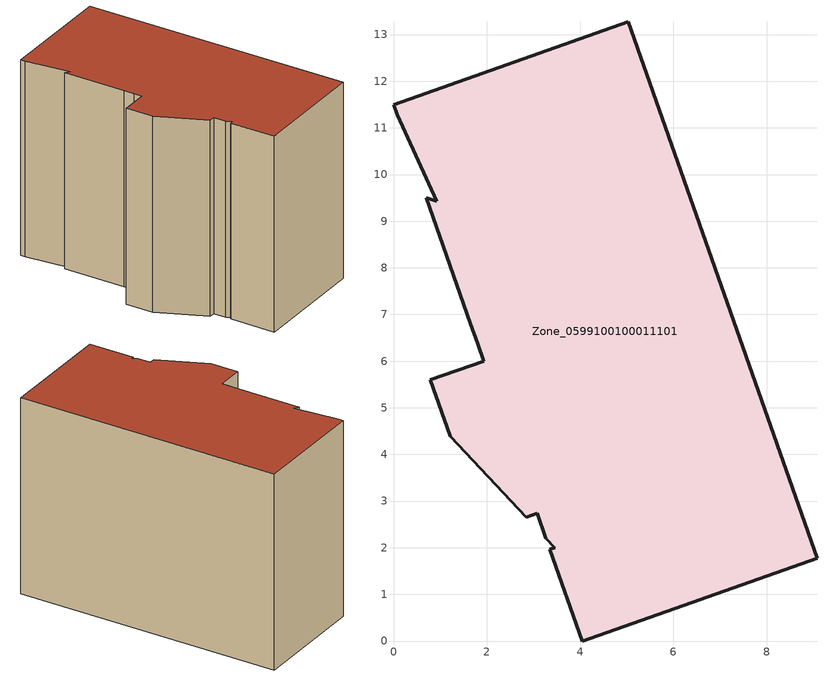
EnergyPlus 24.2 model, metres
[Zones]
Zone_0599100100011101
 floor ground (C_G): 0.93,9.43 0.08,11.28 0,11.5 5.03,13.27 9.08,1.77 4.04,0 3.35,1.97 3.46,2 3.27,2.2 3.08,2.74 2.84,2.66 1.22,4.39 0.79,5.6 1.93,6 1.8,6.37 1.65,6.81 0.7,9.5 z0
 wall outside (C_F): 0,11.5 0.08,11.28 0.93,9.43 0.7,9.5 1.65,6.81 1.8,6.37 1.93,6 0.79,5.6 1.22,4.39 2.84,2.66 3.08,2.74 3.27,2.2 3.46,2 3.35,1.97 4.04,0 9.08,1.77 5.03,13.27 0,11.5 z0:9.13
 roof outside (C_R): 0.08,11.28 0.93,9.43 0.7,9.5 1.65,6.81 1.8,6.37 1.93,6 0.79,5.6 1.22,4.39 2.84,2.66 3.08,2.74 3.27,2.2 3.46,2 3.35,1.97 4.04,0 9.08,1.77 5.03,13.27 0,11.5 z9.13
[BUILDING]
Pand.0599100100011101: North Axis=0; Terrain=City; Loads Convergence Tolerance Value=0.04; Temperature Convergence Tolerance Value=0.4; Solar Distribution=FullExterior; Maximum Number of Warmup Days=25; Minimum Number of Warmup Days=1
[Site:Location]
Rotterdam.The.Hague.AP_ZH_NLD Design_Conditions: Latitude=51.96; Longitude=4.45; Time Zone=1; Elevation=-4.5
[SITE:GROUNDTEMPERATURE:BUILDINGSURFACE]
18, 18, 18, 18, 18, 18, 18, 18, 18, 18, 18, 18
[MATERIAL] Thermal Absorptance=0.9; Solar Absorptance=0.7; Visible Absorptance=0.7
Name | Roughness | Thickness | Conductivity | Density | Specific Heat
G.TC.2015-2018 | MediumSmooth | 0.15 | 0.0428571 | 540 | 1210
F.TC.2015-2018 | Rough | 0.3 | 0.0666667 | 1920 | 840
R.TC.2015-2018 | MediumRough | 0.2 | 0.0333333 | 1500 | 1000
[CONSTRUCTION]
C_G: G.TC.2015-2018
C_F: F.TC.2015-2018
C_R: R.TC.2015-2018
[ZONE]
Zone_0599100100011101: Type=1; Multiplier=1; Ceiling Height=Autocalculate; Volume=Autocalculate; Floor Area=autocalculate; Part of Total Floor Area=Yes
[ZONEINFILTRATION:DESIGNFLOWRATE]
Infil_Zone_0599100100011101: Zone or ZoneList or Space or SpaceList=Zone_0599100100011101; Schedule=AlwaysOn; Design Flow Rate Calculation Method=Flow/Area; Flow Rate per Floor Area=0.0015; Constant Term Coefficient=1; Temperature Term Coefficient=0; Velocity Term Coefficient=0; Velocity Squared Term Coefficient=0
[HVACTEMPLATE:ZONE:IDEALLOADSAIRSYSTEM]
Zone_0599100100011101: Maximum Heating Supply Air Temperature=50; Minimum Cooling Supply Air Temperature=13; Maximum Heating Supply Air Humidity Ratio=0.0156; Minimum Cooling Supply Air Humidity Ratio=0.0077; Heating Limit=NoLimit; Cooling Limit=NoLimit; Dehumidification Control Type=ConstantSensibleHeatRatio; Cooling Sensible Heat Ratio=0.7; Dehumidification Setpoint=60; Humidification Control Type=None; Humidification Setpoint=30; Outdoor Air Method=None; Outdoor Air Flow Rate per Person=0.00944; Outdoor Air Flow Rate per Zone Floor Area=0; Outdoor Air Flow Rate per Zone=0; Demand Controlled Ventilation Type=None; Outdoor Air Economizer Type=NoEconomizer; Heat Recovery Type=None; Sensible Heat Recovery Effectiveness=0.7; Latent Heat Recovery Effectiveness=0.65
[ZONECONTROL:THERMOSTAT]
ThermostatControl_Zone_0599100100011101: Zone or ZoneList=Zone_0599100100011101; Control Type Schedule=DualSetpointControlType; Control 1=Thermostat_Zone_0599100100011101; Temperature Difference Between Cutout And Setpoint=0
[THERMOSTATSETPOINT:DUALSETPOINT]
Thermostat_Zone_0599100100011101: Heating Setpoint Temperature Schedule=HeatingSetpoint_Zone_0599100100011101; Cooling Setpoint Temperature Schedule=CoolingSetpoint_Zone_0599100100011101
[SCHEDULE:COMPACT]
HeatingSetpoint_Zone_0599100100011101: Through: 12/31, For: AllDays, Until: 24:00, 21
CoolingSetpoint_Zone_0599100100011101: Through: 12/31, For: AllDays, Until: 24:00, 24
DualSetpointControlType: Through: 12/31, For: AllDays, Until: 24:00, 4
AlwaysOn: Through: 12/31, For: AllDays, Until: 24:00, 1
